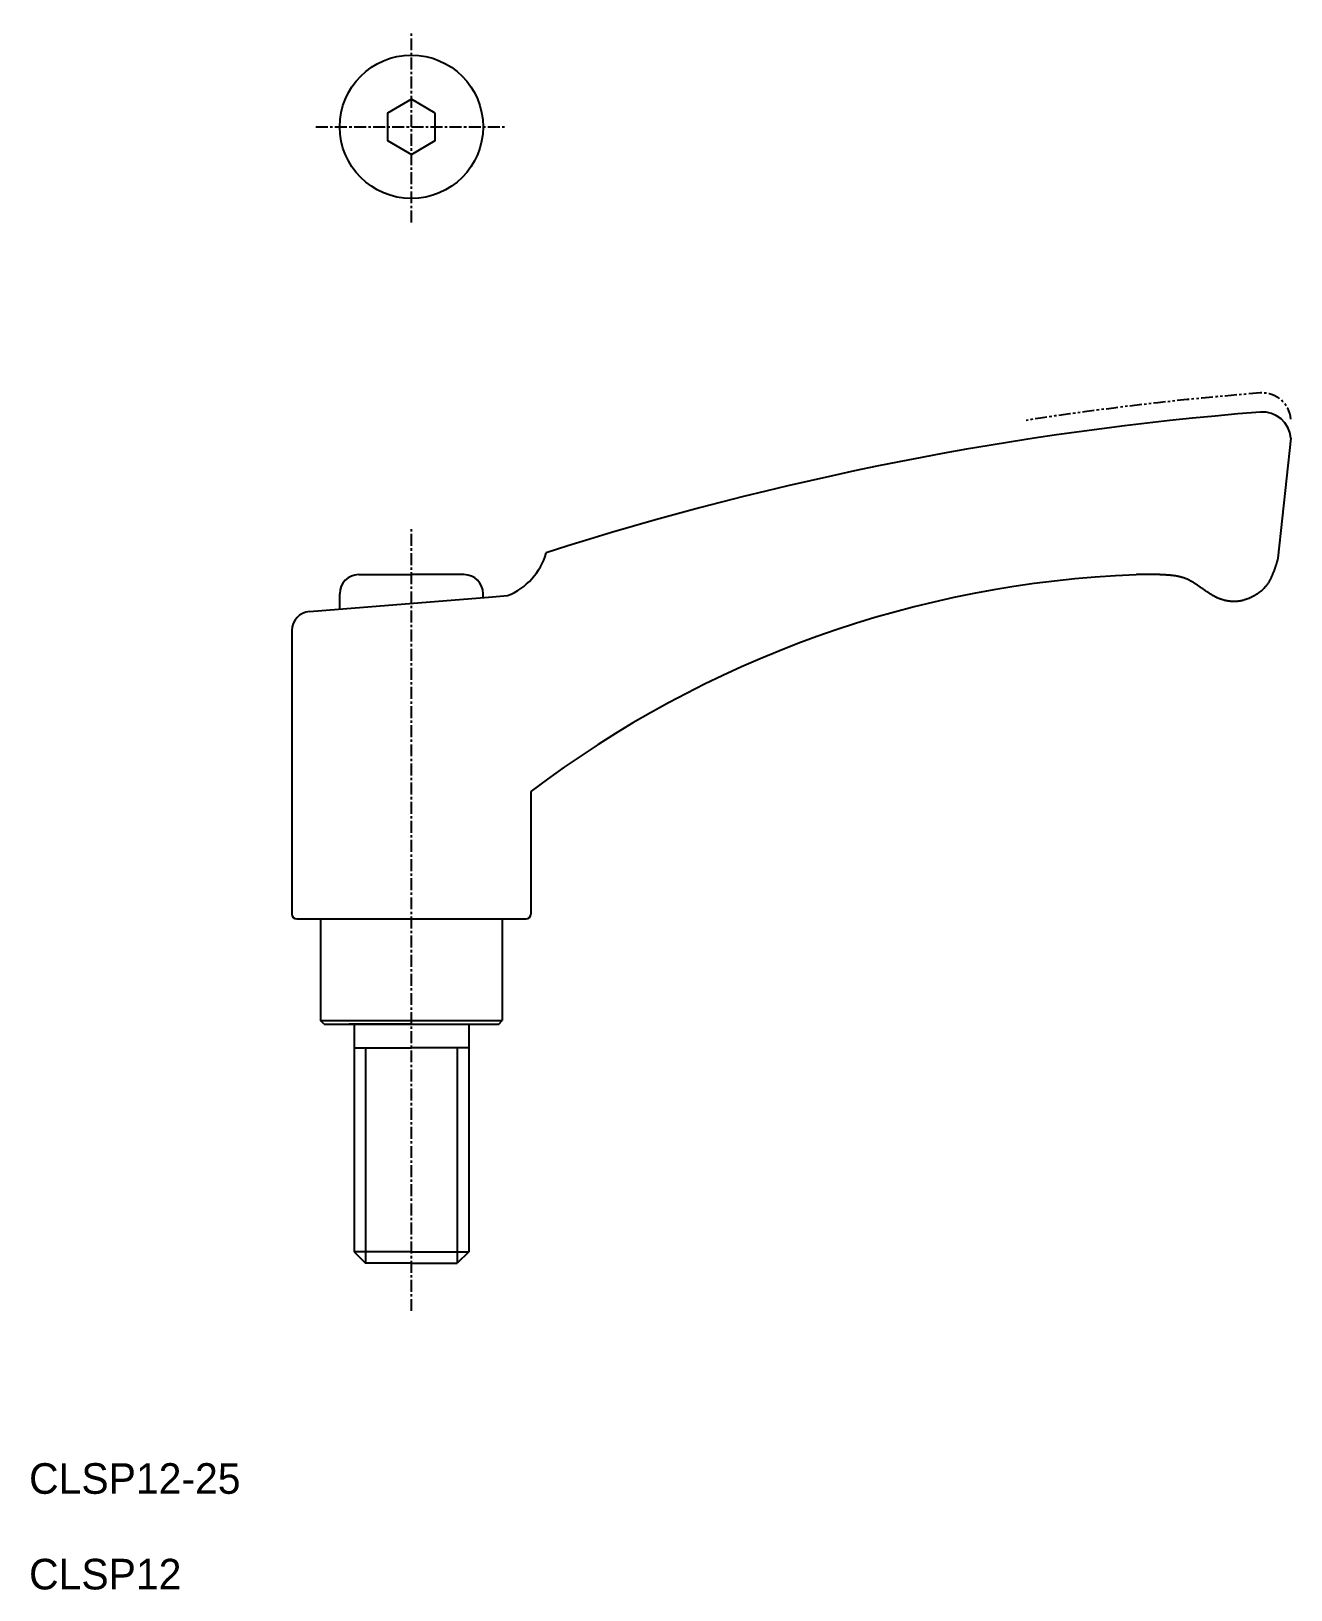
# Model space of a CAD drawing. Extents: x -2292 to -2160, y -1313 to -1150.
import ezdxf

# ---------------------------------------------------------------- set-up
doc = ezdxf.new("R2010")
doc.units = 0
doc.linetypes.add('CENTER', pattern=[2, 1.25, -0.25, 0.25, -0.25])
doc.linetypes.add('PHANTOM', pattern=[2.5, 1.25, -0.25, 0.25, -0.25, 0.25, -0.25])
doc.layers.get('0').update_dxf_attribs({"linetype": 'CONTINUOUS'})
doc.layers.add('CENTER', color=1, linetype='CENTER')

msp = doc.modelspace()

# ---------------------------------------------------------------- linework, layer by layer
at = {"color": 7, "linetype": 'CONTINUOUS'}
for p, q in [((-2160.47, -1192.98), (-2161.82, -1205.52)), ((-2257.97, -1207.24), (-2252.47, -1207.24)), ((-2246.97, -1207.24), (-2252.47, -1207.24)), ((-2259.97, -1210.85), (-2259.97, -1209.24)), ((-2244.97, -1209.64), (-2244.97, -1209.24)), ((-2263.13, -1211.1), (-2244.4, -1209.59)), ((-2244.4, -1209.59), (-2242.4, -1209.43)), ((-2264.97, -1213.09), (-2264.97, -1242.74)), ((-2239.97, -1229.91), (-2239.97, -1242.74)), ((-2264.47, -1243.24), (-2240.47, -1243.24)), ((-2261.97, -1243.24), (-2261.97, -1253.88)), ((-2242.97, -1243.24), (-2242.97, -1253.88)), ((-2261.6, -1254.24), (-2261.97, -1253.88)), ((-2261.97, -1253.88), (-2242.97, -1253.88)), ((-2261.6, -1254.24), (-2243.33, -1254.24)), ((-2252.47, -1254.24), (-2258.97, -1254.24)), ((-2252.47, -1254.24), (-2258.47, -1254.24)), ((-2258.47, -1254.24), (-2258.47, -1278.04)), ((-2252.47, -1254.24), (-2246.47, -1254.24)), ((-2252.47, -1254.24), (-2248.97, -1254.24)), ((-2246.47, -1254.24), (-2246.47, -1278.04)), ((-2243.33, -1254.24), (-2242.97, -1253.88)), ((-2258.47, -1256.74), (-2252.47, -1256.74)), ((-2246.47, -1256.74), (-2252.47, -1256.74)), ((-2252.47, -1278.04), (-2258.47, -1278.04)), ((-2258.47, -1278.04), (-2257.27, -1279.24)), ((-2252.47, -1279.24), (-2257.27, -1279.24)), ((-2252.47, -1278.04), (-2246.47, -1278.04)), ((-2252.47, -1279.24), (-2247.67, -1279.24)), ((-2246.47, -1278.04), (-2247.67, -1279.24))]:
    msp.add_line(p, q, dxfattribs=at)
at = {"color": 3}
for p, q in [((-2257.27, -1256.74), (-2257.27, -1279.24)), ((-2247.67, -1256.74), (-2247.67, -1279.24))]:
    msp.add_line(p, q, dxfattribs=at)
at = {"color": 7, "linetype": 'CONTINUOUS'}
msp.add_lwpolyline([(-2249.97, -1158.97), (-2252.47, -1157.52), (-2254.97, -1158.97), (-2254.97, -1161.85), (-2252.47, -1163.3), (-2249.97, -1161.85)], close=True, dxfattribs=at)
at = {"color": 7}
msp.add_polyline3d([(-2161.82, -1205.52, 0), (-2161.82, -1205.52, 0), (-2161.82, -1205.53, 0), (-2161.83, -1205.54, 0), (-2161.83, -1205.56, 0), (-2161.84, -1205.58, 0), (-2161.84, -1205.6, 0), (-2161.85, -1205.63, 0), (-2161.86, -1205.67, 0), (-2161.87, -1205.71, 0), (-2161.89, -1205.75, 0), (-2161.9, -1205.79, 0), (-2161.91, -1205.84, 0), (-2161.93, -1205.89, 0), (-2161.95, -1205.95, 0), (-2161.96, -1206, 0), (-2161.98, -1206.06, 0), (-2162, -1206.12, 0), (-2162.02, -1206.18, 0), (-2162.04, -1206.25, 0), (-2162.06, -1206.32, 0), (-2162.09, -1206.38, 0), (-2162.11, -1206.45, 0), (-2162.13, -1206.52, 0), (-2162.16, -1206.59, 0), (-2162.18, -1206.66, 0), (-2162.21, -1206.74, 0), (-2162.23, -1206.81, 0), (-2162.26, -1206.88, 0), (-2162.28, -1206.95, 0), (-2162.31, -1207.02, 0), (-2162.34, -1207.1, 0), (-2162.37, -1207.17, 0), (-2162.39, -1207.23, 0), (-2162.42, -1207.3, 0), (-2162.45, -1207.37, 0), (-2162.48, -1207.44, 0), (-2162.51, -1207.5, 0), (-2162.54, -1207.56, 0), (-2162.57, -1207.62, 0), (-2162.6, -1207.68, 0), (-2162.63, -1207.74, 0), (-2162.66, -1207.8, 0), (-2162.69, -1207.86, 0), (-2162.72, -1207.91, 0), (-2162.75, -1207.96, 0), (-2162.78, -1208.02, 0), (-2162.81, -1208.07, 0), (-2162.84, -1208.12, 0), (-2162.87, -1208.17, 0), (-2162.9, -1208.21, 0), (-2162.94, -1208.26, 0), (-2162.97, -1208.31, 0), (-2163, -1208.35, 0), (-2163.04, -1208.4, 0), (-2163.07, -1208.44, 0), (-2163.1, -1208.48, 0), (-2163.14, -1208.52, 0), (-2163.17, -1208.56, 0), (-2163.21, -1208.6, 0), (-2163.24, -1208.64, 0), (-2163.28, -1208.68, 0), (-2163.32, -1208.72, 0), (-2163.35, -1208.75, 0), (-2163.39, -1208.79, 0), (-2163.43, -1208.82, 0), (-2163.46, -1208.86, 0), (-2163.5, -1208.89, 0), (-2163.54, -1208.93, 0), (-2163.58, -1208.96, 0), (-2163.62, -1208.99, 0), (-2163.66, -1209.02, 0), (-2163.7, -1209.06, 0), (-2163.74, -1209.09, 0), (-2163.79, -1209.12, 0), (-2163.83, -1209.15, 0), (-2163.87, -1209.18, 0), (-2163.92, -1209.21, 0), (-2163.96, -1209.24, 0), (-2164, -1209.27, 0), (-2164.05, -1209.3, 0), (-2164.1, -1209.33, 0), (-2164.14, -1209.36, 0), (-2164.19, -1209.38, 0), (-2164.24, -1209.41, 0), (-2164.28, -1209.44, 0), (-2164.33, -1209.47, 0), (-2164.38, -1209.49, 0), (-2164.43, -1209.52, 0), (-2164.48, -1209.55, 0), (-2164.53, -1209.57, 0), (-2164.58, -1209.6, 0), (-2164.63, -1209.62, 0), (-2164.68, -1209.65, 0), (-2164.73, -1209.67, 0), (-2164.78, -1209.69, 0), (-2164.84, -1209.72, 0), (-2164.89, -1209.74, 0), (-2164.94, -1209.76, 0), (-2164.99, -1209.78, 0), (-2165.05, -1209.8, 0), (-2165.1, -1209.82, 0), (-2165.16, -1209.84, 0), (-2165.21, -1209.86, 0), (-2165.26, -1209.88, 0), (-2165.32, -1209.89, 0), (-2165.37, -1209.91, 0), (-2165.43, -1209.93, 0), (-2165.48, -1209.94, 0), (-2165.54, -1209.95, 0), (-2165.6, -1209.97, 0), (-2165.65, -1209.98, 0), (-2165.71, -1209.99, 0), (-2165.76, -1210, 0), (-2165.82, -1210.01, 0), (-2165.88, -1210.02, 0), (-2165.93, -1210.03, 0), (-2165.99, -1210.03, 0), (-2166.04, -1210.04, 0), (-2166.1, -1210.04, 0), (-2166.16, -1210.05, 0), (-2166.21, -1210.05, 0), (-2166.27, -1210.05, 0), (-2166.33, -1210.05, 0), (-2166.38, -1210.05, 0), (-2166.44, -1210.05, 0), (-2166.5, -1210.05, 0), (-2166.55, -1210.05, 0), (-2166.61, -1210.05, 0), (-2166.67, -1210.05, 0), (-2166.72, -1210.04, 0), (-2166.78, -1210.04, 0), (-2166.84, -1210.03, 0), (-2166.89, -1210.02, 0), (-2166.95, -1210.02, 0), (-2167.01, -1210.01, 0), (-2167.06, -1210, 0), (-2167.12, -1209.99, 0), (-2167.17, -1209.98, 0), (-2167.23, -1209.97, 0), (-2167.28, -1209.96, 0), (-2167.34, -1209.94, 0), (-2167.4, -1209.93, 0), (-2167.45, -1209.92, 0), (-2167.51, -1209.9, 0), (-2167.56, -1209.89, 0), (-2167.61, -1209.87, 0), (-2167.67, -1209.85, 0), (-2167.72, -1209.84, 0), (-2167.78, -1209.82, 0), (-2167.83, -1209.8, 0), (-2167.88, -1209.78, 0), (-2167.94, -1209.76, 0), (-2167.99, -1209.74, 0), (-2168.04, -1209.72, 0), (-2168.09, -1209.7, 0), (-2168.14, -1209.67, 0), (-2168.2, -1209.65, 0), (-2168.25, -1209.63, 0), (-2168.3, -1209.6, 0), (-2168.35, -1209.58, 0), (-2168.4, -1209.55, 0), (-2168.45, -1209.53, 0), (-2168.5, -1209.5, 0), (-2168.55, -1209.47, 0), (-2168.6, -1209.45, 0), (-2168.65, -1209.42, 0), (-2168.7, -1209.39, 0), (-2168.74, -1209.36, 0), (-2168.79, -1209.33, 0), (-2168.84, -1209.3, 0), (-2168.89, -1209.27, 0), (-2168.94, -1209.24, 0), (-2168.98, -1209.21, 0), (-2169.03, -1209.18, 0), (-2169.08, -1209.15, 0), (-2169.13, -1209.12, 0), (-2169.17, -1209.09, 0), (-2169.22, -1209.06, 0), (-2169.27, -1209.03, 0), (-2169.31, -1208.99, 0), (-2169.36, -1208.96, 0), (-2169.41, -1208.93, 0), (-2169.45, -1208.9, 0), (-2169.5, -1208.86, 0), (-2169.55, -1208.83, 0), (-2169.59, -1208.8, 0), (-2169.64, -1208.77, 0), (-2169.68, -1208.73, 0), (-2169.73, -1208.7, 0), (-2169.78, -1208.67, 0), (-2169.82, -1208.64, 0), (-2169.87, -1208.6, 0), (-2169.92, -1208.57, 0), (-2169.96, -1208.54, 0), (-2170.01, -1208.5, 0), (-2170.05, -1208.47, 0), (-2170.1, -1208.44, 0), (-2170.15, -1208.41, 0), (-2170.19, -1208.38, 0), (-2170.24, -1208.34, 0), (-2170.29, -1208.31, 0), (-2170.33, -1208.28, 0), (-2170.38, -1208.25, 0), (-2170.42, -1208.22, 0), (-2170.47, -1208.19, 0), (-2170.52, -1208.16, 0), (-2170.57, -1208.13, 0), (-2170.61, -1208.1, 0), (-2170.66, -1208.07, 0), (-2170.71, -1208.04, 0), (-2170.76, -1208.01, 0), (-2170.8, -1207.99, 0), (-2170.85, -1207.96, 0), (-2170.9, -1207.93, 0), (-2170.95, -1207.91, 0), (-2171, -1207.88, 0), (-2171.04, -1207.85, 0), (-2171.09, -1207.83, 0), (-2171.14, -1207.8, 0), (-2171.19, -1207.78, 0), (-2171.24, -1207.76, 0), (-2171.29, -1207.73, 0), (-2171.34, -1207.71, 0), (-2171.39, -1207.69, 0), (-2171.44, -1207.67, 0), (-2171.49, -1207.65, 0), (-2171.54, -1207.63, 0), (-2171.6, -1207.61, 0), (-2171.65, -1207.59, 0), (-2171.7, -1207.58, 0), (-2171.75, -1207.56, 0), (-2171.81, -1207.54, 0), (-2171.86, -1207.53, 0), (-2171.91, -1207.51, 0), (-2171.96, -1207.5, 0), (-2172.02, -1207.48, 0), (-2172.07, -1207.47, 0), (-2172.13, -1207.46, 0), (-2172.18, -1207.45, 0), (-2172.23, -1207.43, 0), (-2172.29, -1207.42, 0), (-2172.34, -1207.41, 0), (-2172.4, -1207.4, 0), (-2172.45, -1207.39, 0), (-2172.51, -1207.38, 0), (-2172.56, -1207.37, 0), (-2172.62, -1207.37, 0), (-2172.68, -1207.36, 0), (-2172.73, -1207.35, 0), (-2172.79, -1207.34, 0), (-2172.84, -1207.34, 0), (-2172.9, -1207.33, 0), (-2172.96, -1207.32, 0), (-2173.01, -1207.32, 0), (-2173.07, -1207.31, 0), (-2173.13, -1207.31, 0), (-2173.18, -1207.3, 0), (-2173.24, -1207.3, 0), (-2173.29, -1207.29, 0), (-2173.35, -1207.29, 0), (-2173.41, -1207.28, 0), (-2173.47, -1207.28, 0), (-2173.52, -1207.28, 0), (-2173.58, -1207.27, 0), (-2173.64, -1207.27, 0), (-2173.69, -1207.27, 0), (-2173.75, -1207.26, 0), (-2173.81, -1207.26, 0), (-2173.86, -1207.26, 0), (-2173.92, -1207.25, 0), (-2173.98, -1207.25, 0), (-2174.03, -1207.25, 0), (-2174.09, -1207.25, 0), (-2174.15, -1207.25, 0), (-2174.2, -1207.24, 0), (-2174.26, -1207.24, 0), (-2174.32, -1207.24, 0), (-2174.37, -1207.24, 0), (-2174.43, -1207.23, 0), (-2174.49, -1207.23, 0), (-2174.54, -1207.23, 0), (-2174.6, -1207.23, 0), (-2174.65, -1207.23, 0), (-2174.71, -1207.23, 0), (-2174.77, -1207.22, 0), (-2174.82, -1207.22, 0), (-2174.88, -1207.22, 0), (-2174.93, -1207.22, 0), (-2174.99, -1207.22, 0), (-2175.04, -1207.22, 0), (-2175.1, -1207.22, 0), (-2175.16, -1207.21, 0), (-2175.21, -1207.21, 0), (-2175.27, -1207.21, 0), (-2175.32, -1207.21, 0), (-2175.38, -1207.21, 0), (-2175.43, -1207.21, 0), (-2175.49, -1207.21, 0), (-2175.55, -1207.21, 0), (-2175.6, -1207.21, 0), (-2175.66, -1207.21, 0), (-2175.71, -1207.21, 0), (-2175.77, -1207.21, 0), (-2175.82, -1207.21, 0), (-2175.88, -1207.21, 0), (-2175.94, -1207.22, 0), (-2175.99, -1207.22, 0), (-2176.05, -1207.22, 0), (-2176.1, -1207.22, 0), (-2176.16, -1207.22, 0), (-2176.21, -1207.22, 0), (-2176.27, -1207.23, 0), (-2176.33, -1207.23, 0), (-2176.38, -1207.23, 0), (-2176.44, -1207.23, 0), (-2176.49, -1207.24, 0), (-2176.55, -1207.24, 0), (-2176.61, -1207.24, 0), (-2176.66, -1207.25, 0)], dxfattribs=at)
at = {"color": 7, "linetype": 'CONTINUOUS'}
msp.add_circle((-2252.47, -1160.41), 7.5, dxfattribs=at)
at = {"color": 3, "linetype": 'PHANTOM'}
for centre, radius, start, end in [((-2137.66, -1517.3), 330.08, 94.5127, 98.803), ((-2163.44, -1191.22), 2.98, 4.7437, 93.7297)]:
    msp.add_arc(centre, radius, start, end, dxfattribs=at)
at = {"color": 7, "linetype": 'CONTINUOUS'}
for centre, radius, start, end in [((-2137.66, -1519.3), 330.08, 94.5127, 107.7657), ((-2163.44, -1193.22), 2.98, 4.7437, 93.7297), ((-2244.87, -1203.16), 6.74, 291.467, 344.4521), ((-2257.97, -1209.24), 2, 90, 180), ((-2246.97, -1209.24), 2, 0, 90), ((-2172.28, -1319.21), 112.05, 92.2385, 127.1615), ((-2262.97, -1213.09), 2, 94.5943, 180), ((-2264.47, -1242.74), 0.5, 180, 270), ((-2240.47, -1242.74), 0.5, 270, 0)]:
    msp.add_arc(centre, radius, start, end, dxfattribs=at)
at = {"layer": 'CENTER', "color": 1, "linetype": 'CENTER'}
for p, q in [((-2252.47, -1170.41), (-2252.47, -1150.41)), ((-2262.47, -1160.41), (-2242.47, -1160.41)), ((-2252.47, -1284.24), (-2252.47, -1202.24))]:
    msp.add_line(p, q, dxfattribs=at)

# ---------------------------------------------------------------- texts
at = {"color": 7, "linetype": 'CONTINUOUS'}
for s, p in [('CLSP12-25', (-2292.47, -1303.36)), ('CLSP12', (-2292.47, -1313.36))]:
    msp.add_text(s, height=3.2, dxfattribs=at).set_placement(p)

doc.saveas('drawing.dxf')
